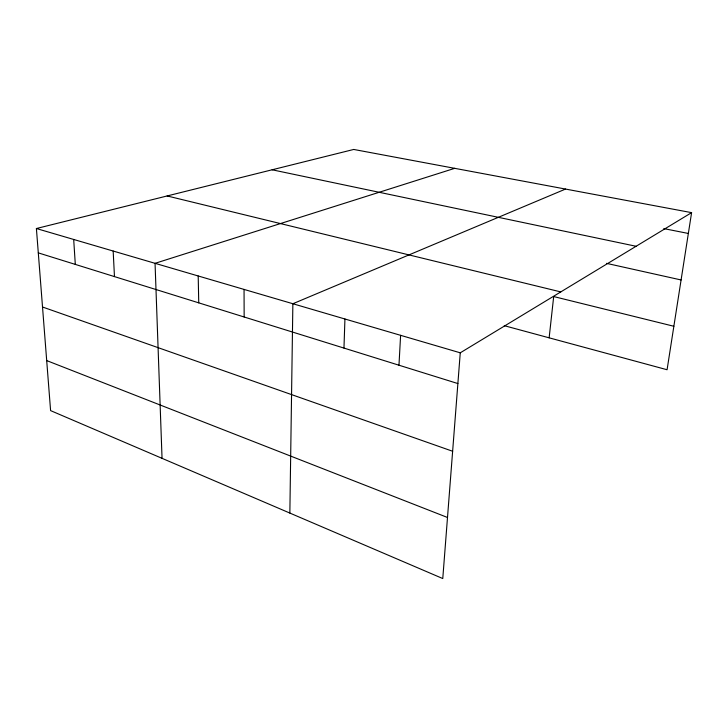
<?xml version="1.0" encoding="UTF-8"?>
<svg xmlns="http://www.w3.org/2000/svg" width="728" height="728" viewBox="0 0 728 728"><rect width="100%" height="100%" fill="white"/><g stroke="black" fill="none" stroke-linecap="round" stroke-linejoin="round"><path stroke-width="1.09" d="M289.853 513.076L292.865 303.74L565.538 189.062M343.962 348.075L344.936 319.001M398.971 365.21L400.609 335.326M691.6 212.64L460.26 352.816L442.77 578.551L50.596 410.61L36.4 228.528L353.735 149.449L691.6 212.64L667.076 369.742L504.267 325.68M549.14 337.819L553.69 296.551L673.864 326.271M454.718 168.332L155.055 263.327L162.044 458.34M663.8 228.601L688.351 233.461M272.126 169.788L636.081 246.273M606.46 263.345L681.09 279.962M167.14 195.95L560.769 291.91M36.4 228.528L460.26 352.816M38.302 252.88L457.876 383.556M42.515 306.998L452.634 451.26M46.701 360.588L447.502 517.481M73.692 239.466L75.303 264.401M113.168 251.042L114.469 276.604M198.198 275.976L198.744 302.848M244.053 289.425L244.153 316.989"/></g></svg>
